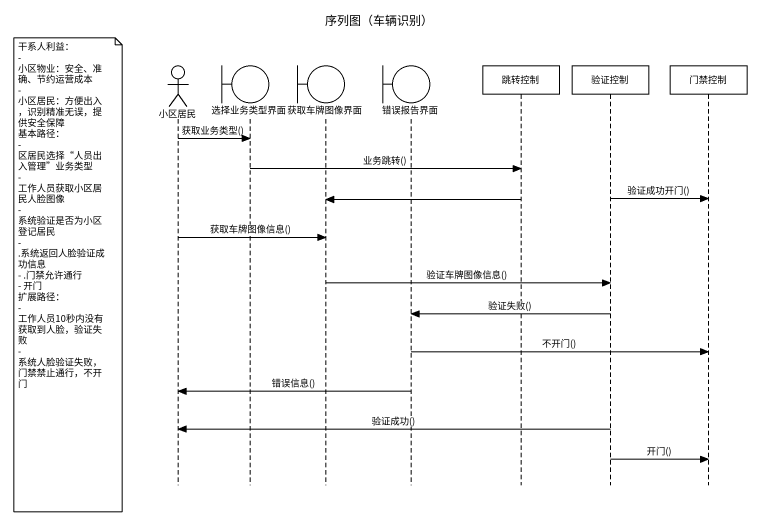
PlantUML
@startuml
title 序列图（车辆识别）
hide footbox
actor 小区居民
boundary 选择业务类型界面
boundary 获取车牌图像界面
boundary 错误报告界面
participant 跳转控制
participant 验证控制
participant 门禁控制

小区居民 -> 选择业务类型界面 : 获取业务类型()
选择业务类型界面 -> 跳转控制 : 业务跳转()
验证控制 -> 门禁控制 : 验证成功开门()
跳转控制 -> 获取车牌图像界面
小区居民 -> 获取车牌图像界面 : 获取车牌图像信息()
note left of 小区居民
  干系人利益：
  - 小区物业：安全、准确、节约运营成本
  - 小区居民：方便出入，识别精准无误，提供安全保障
  基本路径：
  - 区居民选择“人员出入管理”业务类型
  - 工作人员获取小区居民人脸图像
  - 系统验证是否为小区登记居民
  - .系统返回人脸验证成功信息
  - .门禁允许通行
  - 开门
  扩展路径：
  - 工作人员10秒内没有获取到人脸，验证失败
  - 系统人脸验证失败，门禁禁止通行，不开门
end note
获取车牌图像界面 -> 验证控制 : 验证车牌图像信息()
验证控制 -> 错误报告界面 : 验证失败()
错误报告界面 -> 门禁控制 : 不开门()
错误报告界面 -> 小区居民 : 错误信息()
验证控制 -> 小区居民 : 验证成功()
验证控制 -> 门禁控制 : 开门()
@enduml
